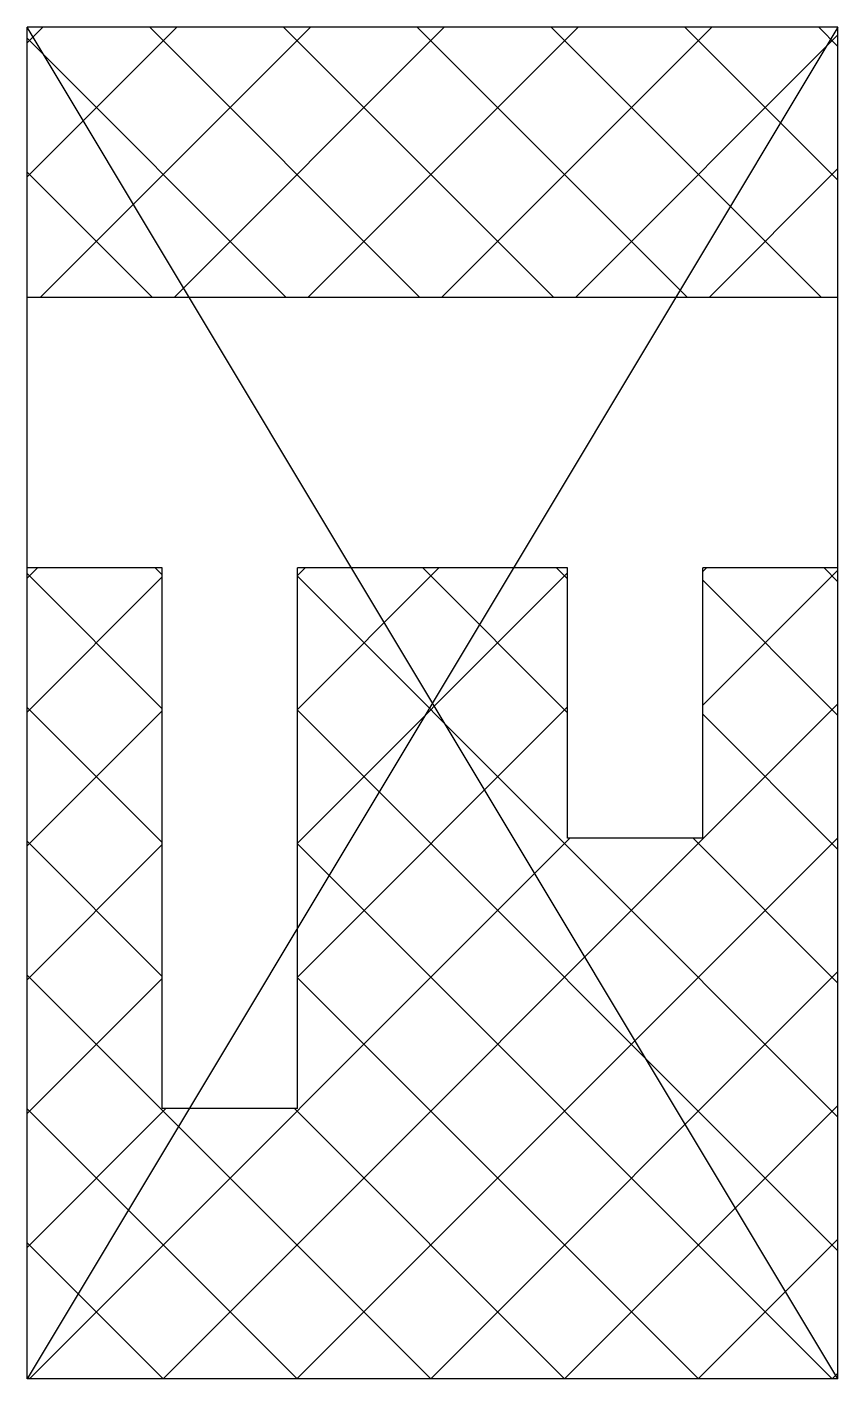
# Model space of a CAD drawing. Header units: metres. Extents: x 0 to 0.6, y 0 to 1.
import ezdxf

# ---------------------------------------------------------------- set-up
doc = ezdxf.new("R2010")
doc.units = ezdxf.units.M
doc.header["$LTSCALE"] = 0.2
pattern_1 = [(45, (0.00171, -1e-19), (-0.0494975, 0.0494975), []), (135, (0.00171, -1e-19), (-0.0494975, -0.0494975), [])]

msp = doc.modelspace()

# ---------------------------------------------------------------- hatches: boundary and pattern name
h = msp.add_hatch()
h.set_pattern_fill('L45L135', color=253, scale=0.07, style=0)
h.set_pattern_definition(pattern_1)
h.paths.add_polyline_path([(0.6, 0.8), (0.6, 1), (0, 1), (0, 0.8)])
h = msp.add_hatch()
h.set_pattern_fill('L45L135', color=253, scale=0.07, style=0)
h.set_pattern_definition(pattern_1)
h.paths.add_polyline_path([(0.6, 0), (0.6, 0.6), (0.5, 0.6), (0.5, 0.4), (0.4, 0.4), (0.4, 0.6), (0.2, 0.6), (0.2, 0.2), (0.1, 0.2), (0.1, 0.6), (0, 0.6), (0, 0)])

# ---------------------------------------------------------------- linework, layer by layer
for p, q in [((0.6, 1), (0, 1)), ((0, 0), (0, 1)), ((0.6, 0), (0.6, 1)), ((0.6, 0.8), (0, 0.8)), ((0.1, 0.6), (0, 0.6)), ((0.1, 0.2), (0.1, 0.6)), ((0.2, 0.2), (0.2, 0.6)), ((0.4, 0.6), (0.2, 0.6)), ((0.4, 0.4), (0.4, 0.6)), ((0.5, 0.4), (0.5, 0.6)), ((0.6, 0.6), (0.5, 0.6)), ((0.5, 0.4), (0.4, 0.4)), ((0.2, 0.2), (0.1, 0.2)), ((0.6, 0), (0, 0))]:
    msp.add_line(p, q)
for points in [[(0.6, 0), (0, 1)], [(0.6, 1), (0, 0)]]:
    msp.add_lwpolyline(points)

doc.saveas('drawing.dxf')
